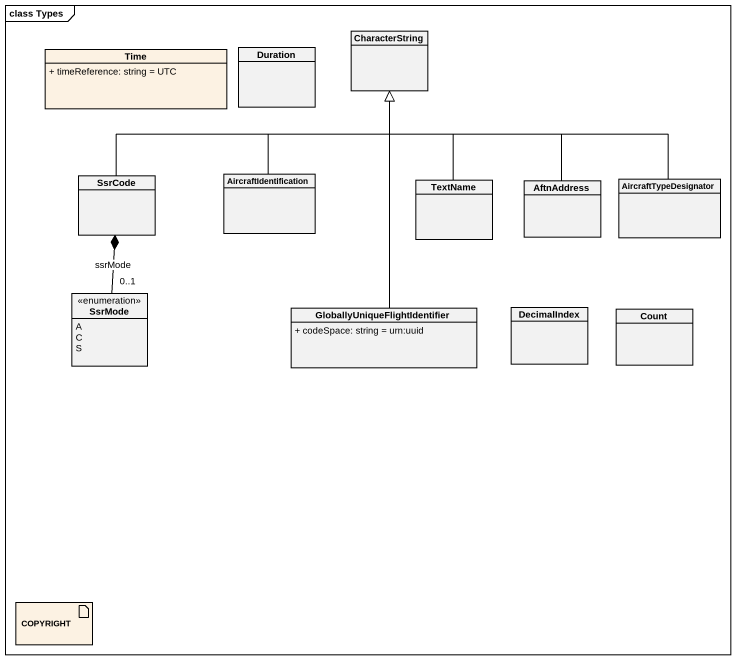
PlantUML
@startuml
mainframe class Types
allowmixing
hide circle
hide empty members
skinparam classAttributeIconSize 0
class Time #FCF2E3 {
  + timeReference: string = UTC
}
class Duration
class CharacterString
class SsrCode
class AircraftIdentification
class TextName
class AftnAddress
class AircraftTypeDesignator
enum SsrMode {
  A
  C
  S
}
class "GloballyUniqueFlightIdentifier" as GloballyUniqueFlightIdentifi {
  + codeSpace: string = urn:uuid
}
class DecimalIndex
class Count
artifact COPYRIGHT #FCF2E3
SsrCode -right-|> CharacterString
SsrCode *-- "0..1" SsrMode : ssrMode
AircraftIdentification -up-|> CharacterString
TextName -up-|> CharacterString
AftnAddress -up-|> CharacterString
AircraftTypeDesignator -left-|> CharacterString
GloballyUniqueFlightIdentifi -up-|> CharacterString
@enduml
